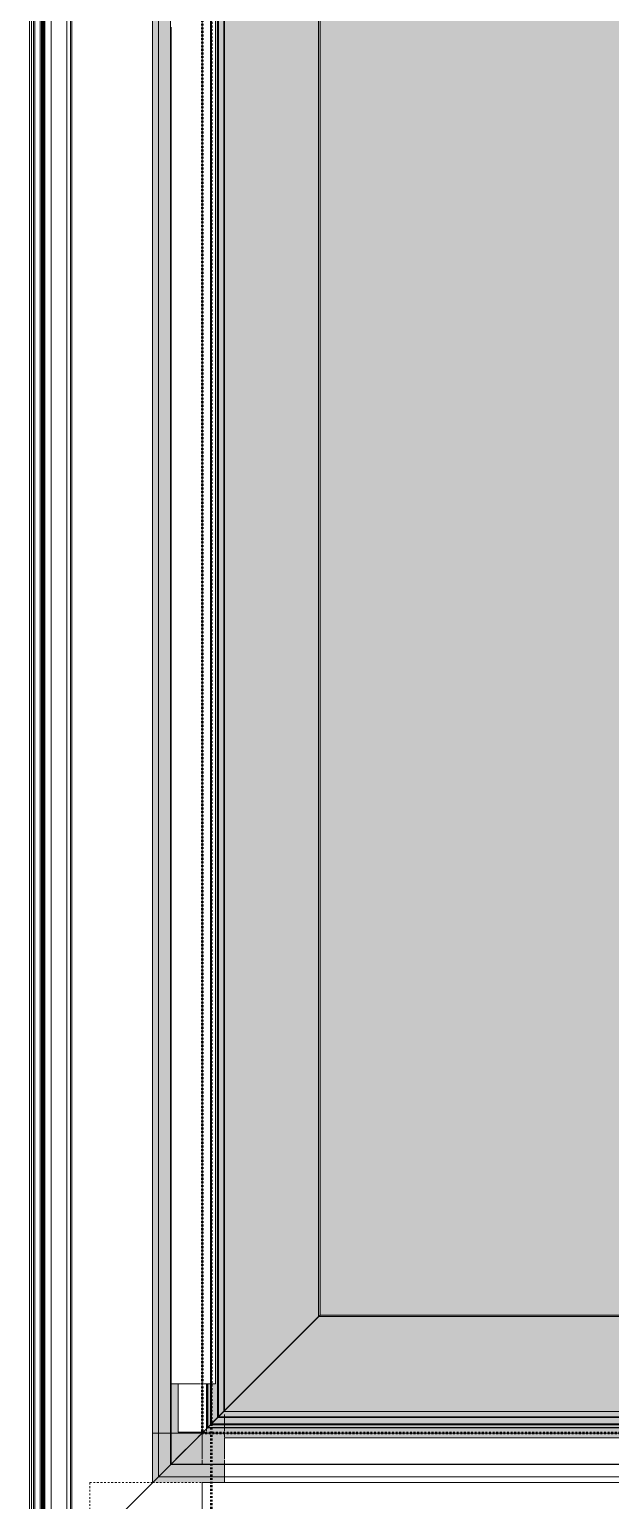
# Model space of a CAD drawing. Header units: inches. Extents: x -4218 to -1830, y 9757 to 12359.
# Drawn here: x -3411 to -3378.7, y 10847.6 to 10929.5 of the extents above; entities that cross this region are included whole.
import ezdxf

# ---------------------------------------------------------------- set-up
doc = ezdxf.new("R2010")
doc.units = ezdxf.units.IN
doc.header["$MEASUREMENT"] = 0
doc.linetypes.add('Dash 1_16_', pattern=[0.125, 0.0625, -0.0625])
for name, color, linetype, lineweight in [('A-FLOR-5', 253, 'Dash 1_16_', 9), ('A-FLOR-PATT-1', 9, 'Continuous', 9), ('A-GLAZ-CWMG', 51, 'Continuous', 9), ('A-ROOF-1', 253, 'Dash 1_16_', 9), ('A-WALL-1', 113, 'Continuous', 9), ('C-PROP-LINE-1', 91, 'Dash 1_16_', 50)]:
    doc.layers.add(name, color=color, linetype=linetype, lineweight=lineweight)

# ---------------------------------------------------------------- blocks, each defined once
blk = doc.blocks.new('Basic Wall _ EXT - FIBER CEMENT - LARGE - ___-2505165-BACKGROUND - ROOF PLAN')
at = {"layer": 'A-WALL-1'}
for p, q in [((-3403.174, 10929.474), (-3403.174, 10854.139)), ((-3403.174, 10854.139), (-3403.174, 10929.474)), ((-3403.174, 10854.139), (-3403.174, 10849.643)), ((-3403.174, 10849.643), (-3403.174, 10854.139)), ((-3403.142, 10851.389), (-3403.142, 10854.139)), ((-3403.142, 10851.389), (-3403.142, 10854.139)), ((-3401.131, 10854.139), (-3401.131, 10851.682)), ((-3401.131, 10851.682), (-3401.131, 10854.139)), ((-3401.1, 10851.714), (-3401.1, 10854.139)), ((-3401.1, 10851.714), (-3401.1, 10854.139)), ((-3403.142, 10849.674), (-3403.142, 10851.389)), ((-3403.142, 10849.674), (-3403.142, 10851.389)), ((-3401.1, 10851.714), (-3401.174, 10851.639)), ((-3403.142, 10849.671), (-3401.642, 10851.171)), ((-3401.642, 10851.171), (-3403.142, 10849.671)), ((-3401.636, 10851.177), (-3401.459, 10851.354)), ((-3401.459, 10851.354), (-3401.636, 10851.177))]:
    blk.add_line(p, q, dxfattribs=at)
blk = doc.blocks.new('Basic Wall _ EXT - FIBER CEMENT - LARGE - ___-2162458-BACKGROUND - ROOF PLAN')
at = {"layer": 'A-WALL-1'}
for p, q in [((-3403.174, 11249.139), (-3403.174, 10849.643)), ((-3403.174, 10849.643), (-3403.174, 11249.139)), ((-3400.556, 10852.257), (-3400.556, 11246.522)), ((-3400.549, 10852.264), (-3400.549, 11246.514)), ((-3400.549, 10852.264), (-3400.549, 11246.514)), ((-3400.532, 10852.281), (-3400.532, 11246.498)), ((-3400.517, 10852.296), (-3400.517, 11246.483)), ((-3400.517, 10852.296), (-3400.517, 11246.483)), ((-3400.214, 11246.18), (-3400.214, 10852.599)), ((-3403.142, 10849.674), (-3403.142, 10929.594)), ((-3403.142, 10849.674), (-3403.142, 10929.594)), ((-3400.517, 10852.296), (-3400.895, 10851.918)), ((-3400.895, 10851.918), (-3400.549, 10852.264)), ((-3400.532, 10852.281), (-3400.556, 10852.257)), ((-3400.236, 10852.577), (-3400.517, 10852.296)), ((-3400.517, 10852.296), (-3400.26, 10852.553)), ((-3400.38, 10852.433), (-3400.517, 10852.296)), ((-3400.517, 10852.296), (-3400.404, 10852.409)), ((-3400.268, 10852.545), (-3400.292, 10852.521)), ((-3400.272, 10852.541), (-3400.248, 10852.565)), ((-3401.304, 10851.509), (-3400.895, 10851.918)), ((-3400.895, 10851.918), (-3401.304, 10851.509)), ((-3403.142, 10849.671), (-3401.642, 10851.171)), ((-3401.642, 10851.171), (-3402.805, 10850.008)), ((-3401.636, 10851.177), (-3401.459, 10851.354)), ((-3401.459, 10851.354), (-3401.636, 10851.177)), ((-3402.805, 10850.008), (-3403.142, 10849.671))]:
    blk.add_line(p, q, dxfattribs=at)
at = {"layer": 'A-WALL-1', "flags": 128}
for points in [[(-3400.404, 10852.409), (-3400.386, 10852.427), (-3400.364, 10852.449), (-3400.34, 10852.473), (-3400.316, 10852.497), (-3400.292, 10852.521), (-3400.272, 10852.541)], [(-3400.292, 10852.521), (-3400.306, 10852.508), (-3400.321, 10852.492), (-3400.337, 10852.476), (-3400.353, 10852.46), (-3400.368, 10852.445), (-3400.38, 10852.433)], [(-3400.26, 10852.553), (-3400.251, 10852.562), (-3400.247, 10852.567), (-3400.246, 10852.567), (-3400.249, 10852.564), (-3400.257, 10852.556), (-3400.268, 10852.545)], [(-3400.248, 10852.565), (-3400.231, 10852.582), (-3400.22, 10852.593), (-3400.215, 10852.598)], [(-3400.215, 10852.598), (-3400.216, 10852.597), (-3400.223, 10852.59), (-3400.236, 10852.577)]]:
    blk.add_lwpolyline(points, dxfattribs=at)
blk = doc.blocks.new('Basic Wall _ EXT - FIBER CEMENT - SMALL - ___-2145932-BACKGROUND - ROOF PLAN')
at = {"layer": 'A-WALL-1'}
for p, q in [((-3411.033, 10841.78), (-3411.033, 11256.998)), ((-3410.923, 10841.89), (-3410.923, 11256.889)), ((-3410.796, 10842.017), (-3410.796, 11256.762)), ((-3410.729, 10842.084), (-3410.729, 11256.695)), ((-3410.442, 11256.408), (-3410.442, 10842.371)), ((-3410.363, 10842.45), (-3410.363, 11256.329)), ((-3410.329, 10842.485), (-3410.329, 11256.294)), ((-3410.301, 10842.512), (-3410.301, 11256.266)), ((-3410.296, 10842.518), (-3410.296, 11256.261)), ((-3410.295, 11256.239), (-3410.295, 10842.518)), ((-3410.293, 10842.52), (-3410.293, 11256.259)), ((-3410.232, 10842.582), (-3410.232, 11256.197)), ((-3410.221, 10842.593), (-3410.221, 11256.186)), ((-3410.174, 10842.639), (-3410.174, 11256.14)), ((-3409.822, 11255.787), (-3409.822, 10842.991)), ((-3409.822, 10842.991), (-3409.822, 11255.787)), ((-3408.952, 11254.918), (-3408.952, 10843.861)), ((-3408.952, 10843.861), (-3408.952, 11254.918)), ((-3408.748, 10844.065), (-3408.748, 11254.714)), ((-3408.748, 10844.065), (-3408.748, 11254.714)), ((-3408.67, 10844.144), (-3408.67, 11254.635)), ((-3408.67, 10844.144), (-3408.67, 11254.635)), ((-3403.847, 10848.966), (-3403.847, 11249.813)), ((-3401.42, 10851.393), (-3401.42, 11247.385)), ((-3401.42, 10851.393), (-3401.42, 11247.385)), ((-3401.42, 10851.393), (-3401.42, 11247.385)), ((-3400.962, 10851.851), (-3400.962, 11246.927)), ((-3400.895, 10851.918), (-3400.895, 11246.86)), ((-3394.939, 11240.904), (-3394.939, 10857.875)), ((-3394.939, 10857.875), (-3394.939, 11240.904)), ((-3394.86, 10857.953), (-3394.86, 11240.825)), ((-3394.86, 10857.953), (-3394.86, 11240.825)), ((-3403.847, 10848.969), (-3403.847, 10978.855)), ((-3394.86, 10857.953), (-3410.301, 10842.512)), ((-3410.293, 10842.52), (-3394.939, 10857.875)), ((-3400.895, 10851.918), (-3401.304, 10851.509)), ((-3401.304, 10851.509), (-3400.962, 10851.851)), ((-3400.962, 10851.851), (-3400.895, 10851.918)), ((-3401.754, 10851.059), (-3402.858, 10849.955)), ((-3402.807, 10850.006), (-3401.703, 10851.11)), ((-3403.022, 10849.792), (-3402.962, 10849.851)), ((-3402.858, 10849.955), (-3402.807, 10850.006))]:
    blk.add_line(p, q, dxfattribs=at)
at = {"layer": 'A-WALL-1', "flags": 128}
for points in [[(-3401.341, 10851.472), (-3401.349, 10851.464), (-3401.373, 10851.441), (-3401.41, 10851.403), (-3401.459, 10851.354), (-3401.516, 10851.297), (-3401.579, 10851.234), (-3401.642, 10851.171), (-3401.701, 10851.112), (-3401.754, 10851.059)], [(-3401.467, 10851.346), (-3401.441, 10851.372), (-3401.425, 10851.388), (-3401.42, 10851.393)], [(-3401.42, 10851.393), (-3401.414, 10851.399), (-3401.398, 10851.415), (-3401.371, 10851.443)], [(-3401.304, 10851.509), (-3401.324, 10851.489), (-3401.337, 10851.476), (-3401.341, 10851.472)], [(-3401.703, 10851.11), (-3401.667, 10851.146), (-3401.626, 10851.187), (-3401.583, 10851.231)], [(-3401.583, 10851.231), (-3401.54, 10851.273), (-3401.501, 10851.313), (-3401.467, 10851.346)], [(-3402.858, 10849.955), (-3402.907, 10849.906), (-3402.963, 10849.85), (-3403.022, 10849.792)]]:
    blk.add_lwpolyline(points, dxfattribs=at)
blk = doc.blocks.new('Basic Wall _ EXT - FIBER CEMENT - LARGE - ___-2505166-BACKGROUND - ROOF PLAN')
at = {"layer": 'A-WALL-1'}
for p, q in [((-3401.174, 10851.639), (-3401.1, 10851.714)), ((-3401.131, 10851.682), (-3365.501, 10851.682)), ((-3365.501, 10851.682), (-3401.131, 10851.682)), ((-3365.501, 10851.714), (-3401.1, 10851.714)), ((-3365.501, 10851.714), (-3401.1, 10851.714)), ((-3403.142, 10849.671), (-3401.642, 10851.171)), ((-3401.642, 10851.171), (-3403.142, 10849.671)), ((-3401.636, 10851.177), (-3401.459, 10851.354)), ((-3401.459, 10851.354), (-3401.636, 10851.177)), ((-3403.174, 10849.639), (-3401.436, 10849.639)), ((-3401.436, 10849.639), (-3403.174, 10849.639)), ((-3401.424, 10849.671), (-3403.142, 10849.671)), ((-3401.424, 10849.671), (-3403.142, 10849.671)), ((-3365.501, 10849.671), (-3401.424, 10849.671)), ((-3365.501, 10849.671), (-3401.424, 10849.671)), ((-3401.424, 10849.639), (-3365.501, 10849.639)), ((-3365.501, 10849.639), (-3401.424, 10849.639))]:
    blk.add_line(p, q, dxfattribs=at)
blk = doc.blocks.new('Basic Wall _ EXT - FIBER CEMENT - LARGE - ___-2162459-BACKGROUND - ROOF PLAN')
at = {"layer": 'A-WALL-1'}
for p, q in [((-3400.895, 10851.918), (-3400.517, 10852.296)), ((-3400.549, 10852.264), (-3400.895, 10851.918)), ((-3400.556, 10852.257), (-3400.532, 10852.281)), ((-3093.45, 10852.257), (-3400.556, 10852.257)), ((-3093.45, 10852.264), (-3400.549, 10852.264)), ((-3093.45, 10852.264), (-3400.549, 10852.264)), ((-3093.45, 10852.281), (-3400.532, 10852.281)), ((-3400.517, 10852.296), (-3400.236, 10852.577)), ((-3400.26, 10852.553), (-3400.517, 10852.296)), ((-3400.517, 10852.296), (-3400.38, 10852.433)), ((-3400.404, 10852.409), (-3400.517, 10852.296)), ((-3093.45, 10852.296), (-3400.517, 10852.296)), ((-3093.45, 10852.296), (-3400.517, 10852.296)), ((-3400.292, 10852.521), (-3400.268, 10852.545)), ((-3400.272, 10852.541), (-3400.292, 10852.521)), ((-3400.248, 10852.565), (-3400.272, 10852.541)), ((-3400.236, 10852.577), (-3400.223, 10852.59)), ((-3400.223, 10852.59), (-3400.216, 10852.597)), ((-3400.216, 10852.597), (-3400.215, 10852.598)), ((-3400.214, 10852.599), (-3093.45, 10852.599)), ((-3401.304, 10851.509), (-3400.895, 10851.918)), ((-3400.895, 10851.918), (-3401.304, 10851.509)), ((-3401.642, 10851.171), (-3403.142, 10849.671)), ((-3402.805, 10850.008), (-3401.642, 10851.171)), ((-3401.636, 10851.177), (-3401.459, 10851.354)), ((-3401.459, 10851.354), (-3401.636, 10851.177)), ((-3403.142, 10849.671), (-3402.805, 10850.008)), ((-3403.174, 10849.639), (-3096.326, 10849.639)), ((-3096.326, 10849.639), (-3403.174, 10849.639)), ((-3096.326, 10849.671), (-3403.142, 10849.671)), ((-3096.326, 10849.671), (-3403.142, 10849.671))]:
    blk.add_line(p, q, dxfattribs=at)
at = {"layer": 'A-WALL-1', "flags": 128}
for points in [[(-3400.292, 10852.521), (-3400.316, 10852.497), (-3400.34, 10852.473), (-3400.364, 10852.449), (-3400.386, 10852.427), (-3400.404, 10852.409)], [(-3400.38, 10852.433), (-3400.368, 10852.445), (-3400.353, 10852.46), (-3400.337, 10852.476), (-3400.321, 10852.492), (-3400.306, 10852.508), (-3400.292, 10852.521)], [(-3400.268, 10852.545), (-3400.257, 10852.556), (-3400.249, 10852.564), (-3400.246, 10852.567), (-3400.247, 10852.567), (-3400.251, 10852.562), (-3400.26, 10852.553)], [(-3400.215, 10852.598), (-3400.22, 10852.593), (-3400.231, 10852.582), (-3400.248, 10852.565)]]:
    blk.add_lwpolyline(points, dxfattribs=at)
blk = doc.blocks.new('Basic Wall _ EXT - FIBER CEMENT - SMALL - ___-2145933-BACKGROUND - ROOF PLAN')
at = {"layer": 'A-WALL-1'}
for p, q in [((-3410.301, 10842.512), (-3394.86, 10857.953)), ((-2061.36, 10857.953), (-3394.86, 10857.953)), ((-2061.36, 10857.953), (-3394.86, 10857.953)), ((-3394.939, 10857.875), (-3410.293, 10842.52)), ((-3394.939, 10857.875), (-2061.439, 10857.875)), ((-2061.439, 10857.875), (-3394.939, 10857.875)), ((-2067.92, 10851.393), (-3401.42, 10851.393)), ((-2067.92, 10851.393), (-3401.42, 10851.393)), ((-2067.92, 10851.393), (-3401.42, 10851.393)), ((-3401.304, 10851.509), (-3400.895, 10851.918)), ((-3400.962, 10851.851), (-3401.304, 10851.509)), ((-3400.895, 10851.918), (-3400.962, 10851.851)), ((-2067.462, 10851.851), (-3400.962, 10851.851)), ((-2067.395, 10851.918), (-3400.895, 10851.918)), ((-3402.858, 10849.955), (-3401.754, 10851.059)), ((-3401.703, 10851.11), (-3402.807, 10850.006)), ((-3401.667, 10851.146), (-3401.703, 10851.11)), ((-3402.962, 10849.851), (-3403.022, 10849.792)), ((-3402.907, 10849.906), (-3402.858, 10849.955)), ((-3402.807, 10850.006), (-3402.858, 10849.955)), ((-3401.424, 10848.966), (-3403.847, 10848.966)), ((-2070.347, 10848.966), (-3403.847, 10848.966)), ((-2076.799, 10848.966), (-3401.424, 10848.966))]:
    blk.add_line(p, q, dxfattribs=at)
at = {"layer": 'A-WALL-1', "flags": 128}
for points in [[(-3401.754, 10851.059), (-3401.701, 10851.112), (-3401.642, 10851.171), (-3401.579, 10851.234), (-3401.516, 10851.297), (-3401.459, 10851.354), (-3401.41, 10851.403)], [(-3401.42, 10851.393), (-3401.425, 10851.388), (-3401.441, 10851.372), (-3401.467, 10851.346), (-3401.501, 10851.313), (-3401.54, 10851.273), (-3401.583, 10851.231), (-3401.626, 10851.187), (-3401.667, 10851.146)], [(-3401.371, 10851.443), (-3401.398, 10851.415), (-3401.414, 10851.399), (-3401.42, 10851.393)], [(-3401.41, 10851.403), (-3401.373, 10851.441), (-3401.349, 10851.464), (-3401.341, 10851.472)], [(-3401.341, 10851.472), (-3401.337, 10851.476), (-3401.324, 10851.489), (-3401.304, 10851.509)], [(-3403.022, 10849.792), (-3402.963, 10849.85), (-3402.907, 10849.906)]]:
    blk.add_lwpolyline(points, dxfattribs=at)
blk = doc.blocks.new('Rectangular Mullion - Profile_Polycarbonate_Upper and left-2195491-BACKGROUND - ROOF PLAN')
at = {"layer": 'A-GLAZ-CWMG'}
for p, q in [((-3400.674, 11104.239), (-3400.674, 10854.139)), ((-3403.174, 10854.139), (-3403.174, 10929.474)), ((-3403.022, 10854.139), (-3403.142, 10854.139)), ((-3402.963, 10854.139), (-3403.021, 10854.139)), ((-3402.907, 10854.139), (-3402.962, 10854.139)), ((-3401.754, 10854.139), (-3402.907, 10854.139)), ((-3401.701, 10854.139), (-3401.754, 10854.139)), ((-3401.642, 10854.139), (-3401.701, 10854.139)), ((-3401.579, 10854.139), (-3401.636, 10854.139)), ((-3401.516, 10854.139), (-3401.578, 10854.139)), ((-3400.895, 10854.139), (-3401.304, 10854.139)), ((-3400.674, 10854.139), (-3400.895, 10854.139))]:
    blk.add_line(p, q, dxfattribs=at)
blk = doc.blocks.new('Family - ___-2835860-BACKGROUND - ROOF PLAN')
at = {"layer": 'C-PROP-LINE-1'}
for p in [(-3401.424, 11247.389), (-2067.549, 10851.389)]:
    blk.add_line(p, (-3401.424, 10851.389), dxfattribs=at)
blk = doc.blocks.new('Family - ___-2835903-BACKGROUND - ROOF PLAN')
at = {"layer": 'C-PROP-LINE-1'}
blk.add_line((-3400.924, 11276.289), (-3400.924, 10822.489), dxfattribs=at)
blk = doc.blocks.new('Family - ___-2835932-BACKGROUND - ROOF PLAN')
at = {"layer": 'C-PROP-LINE-1'}
for p in [(-3401.424, 11247.389), (-2067.549, 10851.389)]:
    blk.add_line(p, (-3401.424, 10851.389), dxfattribs=at)

msp = doc.modelspace()

# ---------------------------------------------------------------- hatches: boundary and pattern name
at = {"layer": 'A-FLOR-PATT-1'}
h = msp.add_hatch(dxfattribs=at)
h.set_pattern_fill('FP_1', color=256, style=0, pattern_type=2)
h.set_pattern_definition([(0, (-3.762, 0), (15.359, 3.84), [1.267, -10.252, 1.267, -10.252, -61.438]), (0, (-3.762, 0), (15.359, 3.84), [-23.039, 1.267, -21.772, 1.267, -10.252, -26.879]), (0, (-3.762, 0), (15.359, 3.84), [-57.598, 1.267, -6.413, 1.267, -17.932]), (119.999, (1.998, 1.92), (-11.0053389, 11.3823423), [1.267, -10.253, 1.267, -10.253, -61.439]), (119.999, (1.998, 1.92), (-11.0053389, 11.3823423), [-23.04, 1.267, -21.773, 1.267, -10.253, -26.88]), (119.999, (1.998, 1.92), (-11.0053389, 11.3823423), [-57.599, 1.267, -6.413, 1.267, -17.933]), (240.001, (3.918, 9.6), (-4.3541968, -15.2222262), [1.267, -10.253, 1.267, -10.253, -61.439]), (240.001, (3.918, 9.6), (-4.3541968, -15.2222262), [-23.04, 1.267, -21.773, 1.267, -10.253, -26.88]), (240.001, (3.918, 9.6), (-4.3541968, -15.2222262), [-57.599, 1.267, -6.413, 1.267, -17.933])])
h.paths.add_polyline_path([(-3401.636, 10848.639), (-3400.174, 10848.639), (-3400.174, 10851.139), (-3367.524, 10851.171), (-3367.524, 10934.189), (-3249.924, 10934.189), (-3249.924, 11049.289), (-3400.174, 11049.289), (-3400.174, 11247.639), (-3401.424, 11247.667), (-3401.424, 11250.139), (-3404.174, 11250.139), (-3404.174, 11145.201), (-3403.174, 11145.201), (-3403.142, 11244.439), (-3402.749, 11244.439), (-3402.749, 11247.127), (-3401.174, 11247.127), (-3401.174, 11244.439), (-3400.674, 11244.439), (-3400.674, 11109.927), (-3401.049, 11109.927), (-3401.049, 11107.178), (-3404.174, 11107.177), (-3404.174, 10848.639), (-3401.873, 10848.639)], flags=0)
h.paths.add_polyline_path([(-3401.424, 10851.452), (-3402.749, 10851.452), (-3402.749, 10854.139), (-3403.174, 10854.139), (-3403.142, 11104.239), (-3402.749, 11104.239), (-3402.749, 11106.927), (-3401.174, 11106.927), (-3401.174, 11104.239), (-3400.674, 11104.239), (-3400.674, 10854.139), (-3401.174, 10854.139), (-3401.174, 10851.452), (-3401.424, 10851.452)], flags=0)
h.paths.add_polyline_path([(-3213.924, 10911.781), (-3019.524, 11005.575), (-3019.524, 11049.289), (-3213.924, 11049.289), (-3213.924, 10934.189)], flags=0)
h.paths.add_polyline_path([(-2983.524, 11022.944), (-2937.913, 11044.951), (-2938.501, 11045.804), (-2939.143, 11047.495), (-2939.36, 11049.289), (-2939.143, 11051.084), (-2938.501, 11052.775), (-2937.484, 11054.249), (-2952.116, 11061.289), (-2983.524, 11061.289), (-2983.524, 11049.71)], flags=0)
h.paths.add_polyline_path([(-3205.137, 11039.041), (-3206.172, 11039.177), (-3207.137, 11039.577), (-3207.966, 11040.212), (-3208.601, 11041.041), (-3209.001, 11042.005), (-3209.137, 11043.041), (-3209.001, 11044.076), (-3208.601, 11045.041), (-3207.966, 11045.869), (-3207.137, 11046.505), (-3206.172, 11046.904), (-3205.137, 11047.041), (-3204.102, 11046.904), (-3203.137, 11046.505), (-3202.309, 11045.869), (-3201.673, 11045.041), (-3201.273, 11044.076), (-3201.137, 11043.041), (-3201.273, 11042.005), (-3201.673, 11041.041), (-3202.309, 11040.212), (-3203.137, 11039.577), (-3204.102, 11039.177)], flags=0)

# ---------------------------------------------------------------- linework, layer by layer
at = {"layer": 'A-FLOR-5'}
msp.add_line((-3404.174, 10848.642), (-3404.174, 11248.635), dxfattribs=at)
at = {"layer": 'A-ROOF-1'}
for p, q in [((-3407.674, 10848.639), (-3404.176, 10848.639)), ((-3407.674, 10848.639), (-3407.674, 10845.141)), ((-3404.174, 10848.639), (-2076.799, 10848.639))]:
    msp.add_line(p, q, dxfattribs=at)
at = {"layer": 'A-WALL-1'}
for p, q in [((-3410.299, 11256.264), (-3410.299, 10842.514)), ((-3404.174, 11248.635), (-3404.174, 10848.642)), ((-3401.424, 10851.393), (-3401.424, 11247.389)), ((-3400.174, 10852.59), (-3400.174, 11164.589)), ((-3403.174, 10849.643), (-3403.174, 10929.474)), ((-3403.142, 10854.139), (-3403.142, 10849.674)), ((-3402.749, 10851.452), (-3402.749, 10854.139)), ((-3401.174, 10854.139), (-3401.174, 10851.509)), ((-3400.174, 10852.433), (-3400.174, 10852.296)), ((-3400.174, 10851.509), (-3400.174, 10852.257)), ((-3404.174, 10851.389), (-3403.022, 10851.389)), ((-3402.963, 10851.389), (-3403.021, 10851.389)), ((-3402.907, 10851.389), (-3402.963, 10851.389)), ((-3401.754, 10851.389), (-3402.907, 10851.389)), ((-3402.749, 10851.452), (-3401.754, 10851.452)), ((-3401.754, 10851.452), (-3401.701, 10851.452)), ((-3401.701, 10851.389), (-3401.754, 10851.389)), ((-3401.701, 10851.452), (-3401.642, 10851.452)), ((-3401.642, 10851.389), (-3401.701, 10851.389)), ((-3401.636, 10851.452), (-3401.579, 10851.452)), ((-3401.579, 10851.389), (-3401.636, 10851.389)), ((-3401.579, 10851.452), (-3401.516, 10851.452)), ((-3401.516, 10851.389), (-3401.579, 10851.389)), ((-3401.516, 10851.452), (-3401.459, 10851.452)), ((-3401.459, 10851.389), (-3401.516, 10851.389)), ((-2072.174, 10851.389), (-3401.424, 10851.389)), ((-3401.361, 10851.452), (-3401.174, 10851.452)), ((-3403.142, 10849.671), (-3401.642, 10851.171)), ((-3401.636, 10851.177), (-3401.459, 10851.354)), ((-3401.424, 10851.297), (-3401.424, 10851.354)), ((-3401.424, 10851.234), (-3401.424, 10851.297)), ((-3401.424, 10851.171), (-3401.424, 10851.234)), ((-3401.424, 10851.112), (-3401.424, 10851.171)), ((-3401.424, 10849.955), (-3401.424, 10851.112)), ((-3400.174, 10851.354), (-3400.174, 10851.297)), ((-3400.174, 10851.297), (-3400.174, 10851.234)), ((-3400.174, 10851.234), (-3400.174, 10851.171)), ((-3367.335, 10851.139), (-3400.174, 10851.139)), ((-3400.174, 10850.018), (-3400.174, 10851.112)), ((-3401.424, 10849.85), (-3401.424, 10849.906)), ((-3401.424, 10849.85), (-3401.424, 10849.639)), ((-3400.174, 10849.955), (-3400.174, 10850.008)), ((-3400.174, 10849.85), (-3400.174, 10849.906)), ((-3400.174, 10849.671), (-3400.174, 10849.85)), ((-3401.436, 10849.639), (-3403.174, 10849.639)), ((-3403.142, 10849.671), (-3401.424, 10849.671)), ((-3400.174, 10848.966), (-3400.174, 10849.639)), ((-3400.174, 10848.639), (-3400.174, 10848.96)), ((-2076.799, 10848.639), (-3401.424, 10848.639)), ((-3401.424, 10842.69), (-3401.424, 10848.639))]:
    msp.add_line(p, q, dxfattribs=at)

# ---------------------------------------------------------------- block references
at = {"layer": 'A-GLAZ-CWMG'}
msp.add_blockref('Rectangular Mullion - Profile_Polycarbonate_Upper and left-2195491-BACKGROUND - ROOF PLAN', (0, 0), dxfattribs=at)
at = {"layer": 'A-WALL-1'}
for name in ['Basic Wall _ EXT - FIBER CEMENT - SMALL - ___-2145932-BACKGROUND - ROOF PLAN', 'Basic Wall _ EXT - FIBER CEMENT - LARGE - ___-2162458-BACKGROUND - ROOF PLAN', 'Basic Wall _ EXT - FIBER CEMENT - LARGE - ___-2505165-BACKGROUND - ROOF PLAN', 'Basic Wall _ EXT - FIBER CEMENT - SMALL - ___-2145933-BACKGROUND - ROOF PLAN', 'Basic Wall _ EXT - FIBER CEMENT - LARGE - ___-2162459-BACKGROUND - ROOF PLAN', 'Basic Wall _ EXT - FIBER CEMENT - LARGE - ___-2505166-BACKGROUND - ROOF PLAN']:
    msp.add_blockref(name, (0, 0), dxfattribs=at)
at = {"layer": 'C-PROP-LINE-1'}
for name in ['Family - ___-2835860-BACKGROUND - ROOF PLAN', 'Family - ___-2835932-BACKGROUND - ROOF PLAN', 'Family - ___-2835903-BACKGROUND - ROOF PLAN']:
    msp.add_blockref(name, (0, 0), dxfattribs=at)

doc.saveas('drawing.dxf')
